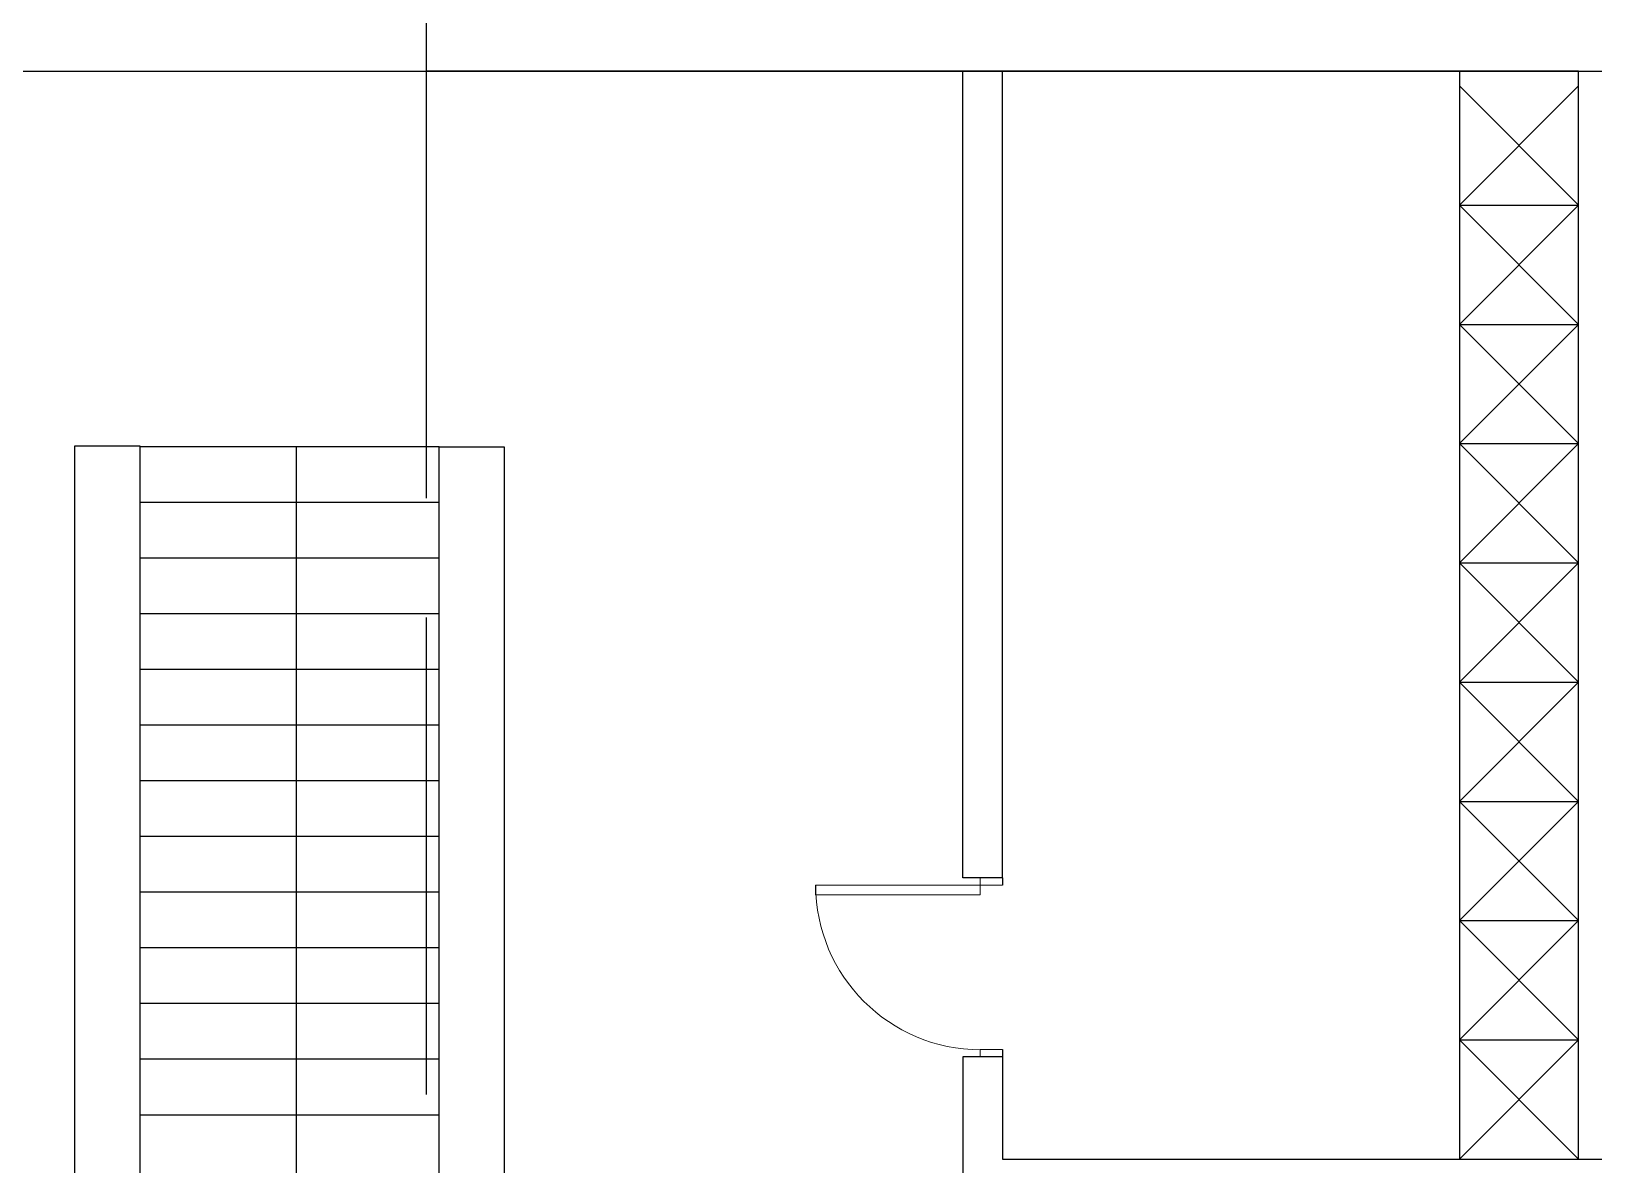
# Model space of a CAD drawing. Header units: millimetres. Extents: x -1544140 to 7445918, y -1294905 to 2019878.
# Drawn here: x 511803 to 519668, y 202154 to 207857 of the extents above; entities that cross this region are included whole.
import ezdxf

# ---------------------------------------------------------------- set-up
doc = ezdxf.new("R2010")
doc.units = ezdxf.units.MM
doc.header["$MEASUREMENT"] = 0
doc.linetypes.add('ACAD_ISO02W100', pattern=[15, 12, -3])
doc.layers.add('JA_Building Outline', color=7, linetype='Continuous', lineweight=5)

msp = doc.modelspace()

# ---------------------------------------------------------------- linework, layer by layer
at = {"color": 9, "linetype": 'ACAD_ISO02W100', "ltscale": 200, "true_color": 0xc4c4c5}
msp.add_line((513791.6, 184507.1), (513791.3, 265707.1), dxfattribs=at)
for p, q in [((501791.3, 207657.1), (537991.3, 207657.1)), ((519591.3, 207657.1), (513791.5, 207657.1)), ((516491.4, 203597.1), (516491.4, 207657.1)), ((516691.4, 203597.1), (516691.4, 207657.1)), ((519591.3, 202182.1), (519591.3, 207657.1)), ((516691.4, 203597.1), (516491.4, 203597.1)), ((516691.4, 202697.1), (516491.4, 202697.1))]:
    msp.add_line(p, q)
at = {"color": 67, "true_color": 0x727430}
for p, q in [((519591.3, 207657.1), (518991.3, 207657.1)), ((518991.3, 207657.1), (518991.3, 202182.1)), ((518991.3, 207582.1), (519591.3, 206982.1)), ((519591.3, 207582.1), (518991.3, 206982.1)), ((518991.3, 206982.1), (519591.3, 206982.1)), ((518991.3, 206982.1), (519591.3, 206382.1)), ((519591.3, 206982.1), (518991.3, 206382.1)), ((518991.3, 206382.1), (519591.3, 206382.1)), ((518991.3, 206382.1), (519591.3, 205782.1)), ((519591.3, 206382.1), (518991.3, 205782.1)), ((518991.3, 205782.1), (519591.3, 205782.1)), ((518991.3, 205782.1), (519591.3, 205182.1)), ((519591.3, 205782.1), (518991.3, 205182.1)), ((518991.3, 205182.1), (519591.3, 205182.1)), ((518991.3, 205182.1), (519591.3, 204582.1)), ((519591.3, 205182.1), (518991.3, 204582.1)), ((518991.3, 204582.1), (519591.3, 204582.1)), ((518991.3, 204582.1), (519591.3, 203982.1)), ((519591.3, 204582.1), (518991.3, 203982.1)), ((518991.3, 203982.1), (519591.3, 203982.1)), ((518991.3, 203982.1), (519591.3, 203382.1)), ((519591.3, 203982.1), (518991.3, 203382.1)), ((518991.3, 203382.1), (519591.3, 203382.1)), ((518991.3, 203382.1), (519591.3, 202782.1)), ((519591.3, 203382.1), (518991.3, 202782.1)), ((518991.3, 202782.1), (519591.3, 202782.1)), ((518991.3, 202782.1), (519591.3, 202182.1)), ((519591.3, 202782.1), (518991.3, 202182.1))]:
    msp.add_line(p, q, dxfattribs=at)
at = {"color": 55, "true_color": 0x999b37}
for p, q in [((512349.7, 205768.4), (513856.3, 205768.4)), ((513135.7, 205768.4), (513135.7, 199059)), ((512349.7, 205488.2), (513856.3, 205488.2)), ((512349.7, 205488.2), (513856.3, 205488.2)), ((512349.7, 205208), (513856.3, 205208)), ((512349.7, 205208), (513856.3, 205208)), ((512349.7, 204927.7), (513856.3, 204927.7)), ((512349.7, 204927.7), (513856.3, 204927.7)), ((512349.7, 204647.5), (513856.3, 204647.5)), ((512349.7, 204647.5), (513856.3, 204647.5)), ((512349.7, 204367.2), (513856.3, 204367.2)), ((512349.7, 204367.2), (513856.3, 204367.2)), ((512349.7, 204087), (513856.3, 204087)), ((512349.7, 204087), (513856.3, 204087)), ((512349.7, 203806.8), (513856.3, 203806.8)), ((512349.7, 203806.8), (513856.3, 203806.8)), ((512349.7, 203526.5), (513856.3, 203526.5)), ((512349.7, 203526.5), (513856.3, 203526.5)), ((512349.7, 203246.3), (513856.3, 203246.3)), ((512349.7, 203246.3), (513856.3, 203246.3)), ((512349.7, 202966), (513856.3, 202966)), ((512349.7, 202966), (513856.3, 202966)), ((512349.7, 202685.8), (513856.3, 202685.8)), ((512349.7, 202685.8), (513856.3, 202685.8)), ((512349.7, 202405.6), (513856.3, 202405.6)), ((512349.7, 202405.6), (513856.3, 202405.6))]:
    msp.add_line(p, q, dxfattribs=at)
at = {"color": 18, "true_color": 0x000000}
for p, q in [((516691.4, 203597.1), (516691.4, 203561.1)), ((516691.4, 202732.8), (516691.4, 202697.1))]:
    msp.add_line(p, q, dxfattribs=at)
at = {"lineweight": 25}
for p, q in [((516491.4, 202697.1), (516491.4, 201982.1)), ((516691.4, 202732.8), (516691.4, 202182.1)), ((516691.4, 202182.1), (522691.2, 202182.1))]:
    msp.add_line(p, q, dxfattribs=at)
at = {"color": 55, "true_color": 0x999b37}
for points in [[(512022.1, 205771.5), (512349.7, 205771.5), (512349.7, 199042.7), (512022.1, 199042.7)], [(513856.3, 205766.2), (514183.8, 205766.2), (514183.8, 199042.7), (513856.3, 199042.7)]]:
    msp.add_lwpolyline(points, close=True, dxfattribs=at)
at = {"layer": 'JA_Building Outline', "color": 18, "lineweight": 0, "true_color": 0x000000}
for p, q in [((516578.8, 203561.1), (516578.8, 203597.1)), ((516578.8, 203597.1), (516691.4, 203597.1)), ((516691.4, 203561.1), (516578.8, 203561.1)), ((516691.4, 203597.1), (516691.4, 203561.1)), ((516578.8, 202696.8), (516578.8, 202732.8)), ((516578.8, 202732.8), (516691.4, 202732.8)), ((516691.4, 202696.8), (516578.8, 202696.8)), ((516691.4, 202732.8), (516691.4, 202696.8))]:
    msp.add_line(p, q, dxfattribs=at)
at = {"layer": 'JA_Building Outline', "color": 18, "lineweight": 5, "true_color": 0x000000}
for p, q in [((516578.8, 203561.1), (516691.4, 203561.1)), ((516578.8, 202732.8), (516691.4, 202732.8))]:
    msp.add_line(p, q, dxfattribs=at)
msp.add_lwpolyline([(516578.8, 203561.1), (515750.6, 203561.1), (515750.6, 203511.9), (516578.8, 203511.9)], close=True, dxfattribs=at)
msp.add_arc((516580.9, 203561.7), 829.5, 180, 270, dxfattribs=at)

doc.saveas('drawing.dxf')
